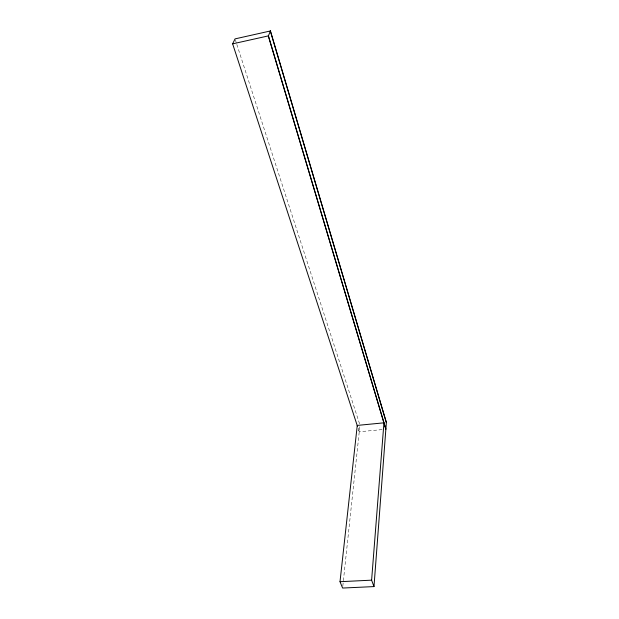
<?xml version="1.0" encoding="UTF-8"?>
<svg xmlns="http://www.w3.org/2000/svg" width="619" height="619" viewBox="0 0 619 619"><rect width="100%" height="100%" fill="white"/><g stroke="black" fill="none" stroke-linecap="round" stroke-linejoin="round"><path stroke-width="0.46" stroke-dasharray="3.1 2.32" d="M342.81 586.131L359.863 426.05M382.07 429.609L359.252 431.768L358.355 429.006M358.153 428.131L359.329 431.76M235.328 39.809L236.52 43.485M236.814 44.406L359.972 425.098"/><path stroke-width="0.93" d="M373.984 586.588L371.609 580.165L383.942 422.831L357.264 425.408L340.009 581.705L342.601 588.05L373.984 586.588L386.364 422.545L270.433 30.95L235.034 38.889L232.636 43.848L357.457 426.251M268.298 35.902L385.861 429.246L268.406 35.879L270.433 30.95M232.636 43.848L268.406 35.879M386.364 422.545L270.325 30.973M340.009 581.705L371.609 580.165"/></g></svg>
